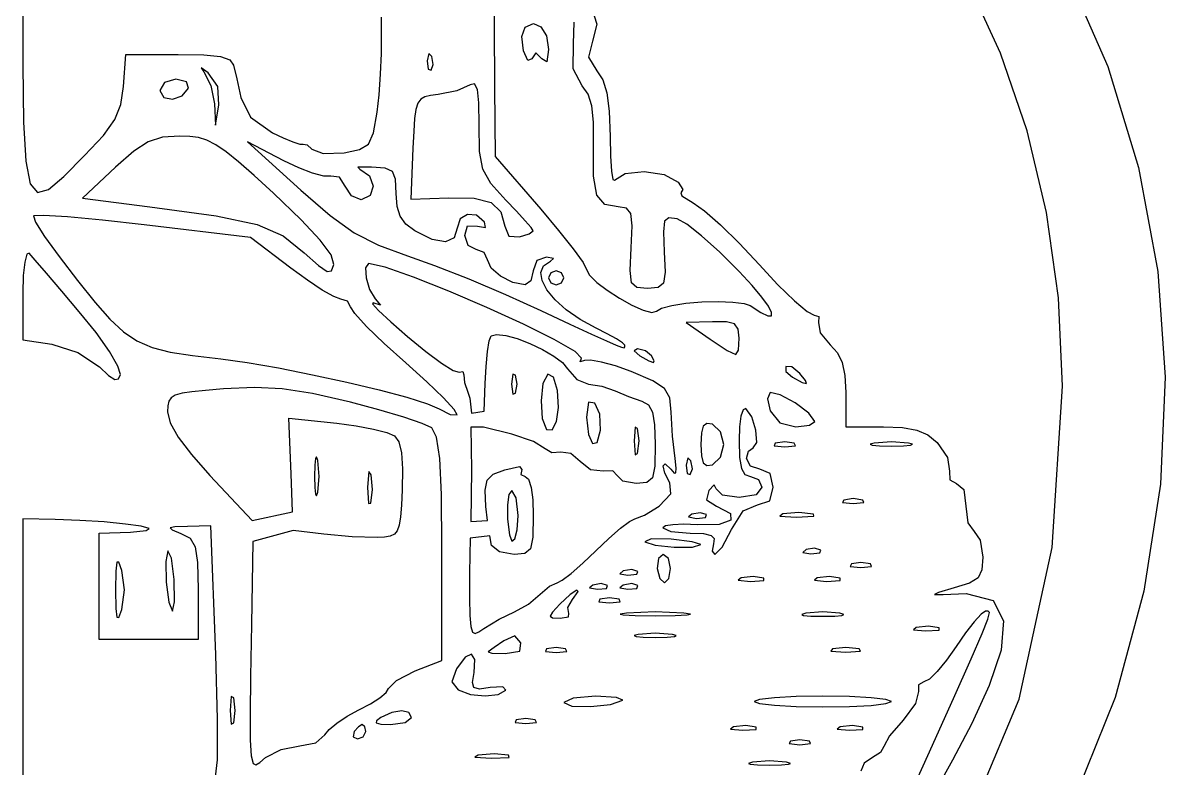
# Model space of a CAD drawing. Extents: x 23 to 528, y 384 to 592.
# Drawn here: x 169 to 231.4, y 501.2 to 542 of the extents above; entities that cross this region are included whole.
import ezdxf

# ---------------------------------------------------------------- set-up
doc = ezdxf.new("R2010")
doc.units = 0
doc.layers.get('0').update_dxf_attribs({"linetype": 'CONTINUOUS'})

msp = doc.modelspace()

# ---------------------------------------------------------------- linework, layer by layer
at = {"color": 0}
for p, q in [((194.764, 544.788), (194.718, 541.835)), ((225.925, 544.904), (228.247, 539.574)), ((168.959, 543.87), (168.961, 539.644)), ((222.379, 540.293), (220.543, 544.311)), ((200.029, 542.798), (200.321, 541.881)), ((188.554, 541.295), (188.558, 542.265)), ((196.416, 541.722), (196.865, 541.923)), ((196.865, 541.923), (197.273, 541.74)), ((199.049, 540.805), (199.085, 541.987)), ((200.321, 541.881), (200.087, 540.96)), ((188.553, 540.276), (188.554, 541.295)), ((194.718, 541.835), (194.726, 538.413)), ((196.235, 541.2), (196.416, 541.722)), ((197.273, 541.74), (197.569, 541.242)), ((197.569, 541.242), (197.681, 540.498)), ((196.317, 540.427), (196.235, 541.2)), ((199.033, 539.432), (199.049, 540.805)), ((200.087, 540.96), (199.868, 540.082)), ((174.456, 538.473), (174.579, 540.23)), ((174.579, 540.23), (177.454, 540.23)), ((177.454, 540.23), (178.845, 540.205)), ((178.845, 540.205), (179.753, 540.11)), ((179.753, 540.11), (180.267, 539.93)), ((188.508, 539.14), (188.553, 540.276)), ((191.141, 540.279), (191.058, 539.873)), ((191.31, 540.11), (191.141, 540.279)), ((191.39, 539.679), (191.31, 540.11)), ((196.561, 539.891), (196.317, 540.427)), ((196.77, 539.993), (196.561, 539.891)), ((196.988, 540.314), (196.77, 539.993)), ((197.314, 539.983), (196.988, 540.314)), ((197.592, 539.824), (197.314, 539.983)), ((197.681, 540.498), (197.592, 539.824)), ((199.868, 540.082), (200.328, 539.327)), ((223.838, 536.046), (222.379, 540.293)), ((168.961, 539.644), (169.001, 536.526)), ((179.091, 539.217), (178.705, 539.496)), ((178.705, 539.496), (178.85, 539.281)), ((180.267, 539.93), (180.476, 539.648)), ((180.476, 539.648), (180.648, 538.889)), ((191.058, 539.873), (191.108, 539.422)), ((191.108, 539.422), (191.277, 539.365)), ((191.277, 539.365), (191.39, 539.679)), ((199.529, 538.519), (199.033, 539.432)), ((228.247, 539.574), (229.935, 534.042)), ((177.321, 538.872), (176.693, 538.702)), ((177.895, 538.738), (177.321, 538.872)), ((178.015, 538.388), (177.895, 538.738)), ((178.85, 539.281), (179.233, 538.536)), ((179.618, 538.469), (179.091, 539.217)), ((180.648, 538.889), (180.864, 537.877)), ((188.425, 538.025), (188.508, 539.14)), ((200.328, 539.327), (200.649, 538.847)), ((200.649, 538.847), (200.87, 538.131)), ((174.316, 537.499), (174.456, 538.473)), ((176.693, 538.702), (176.452, 538.265)), ((176.452, 538.265), (176.659, 537.88)), ((177.66, 537.961), (178.015, 538.388)), ((179.233, 538.536), (179.43, 537.535)), ((179.671, 537.471), (179.618, 538.469)), ((192.68, 538.244), (191.651, 538.036)), ((193.405, 538.558), (192.68, 538.244)), ((193.646, 538.621), (193.405, 538.558)), ((193.798, 538.318), (193.646, 538.621)), ((193.874, 537.591), (193.798, 538.318)), ((194.726, 538.413), (194.773, 534.652)), ((199.858, 538.05), (199.529, 538.519)), ((200.87, 538.131), (200.998, 537.118)), ((173.988, 536.67), (174.316, 537.499)), ((176.659, 537.88), (177.134, 537.785)), ((177.134, 537.785), (177.66, 537.961)), ((179.43, 537.535), (179.492, 536.356)), ((180.864, 537.877), (181.394, 536.79)), ((188.315, 537.076), (188.425, 538.025)), ((190.543, 537.57), (190.437, 537.224)), ((190.7, 537.789), (190.543, 537.57)), ((190.927, 537.916), (190.7, 537.789)), ((191.239, 537.986), (190.927, 537.916)), ((191.651, 538.036), (191.239, 537.986)), ((193.888, 536.374), (193.874, 537.591)), ((200.06, 537.411), (199.858, 538.05)), ((179.492, 536.356), (179.671, 537.471)), ((188.113, 535.951), (188.315, 537.076)), ((190.437, 537.224), (190.369, 536.723)), ((200.15, 536.519), (200.06, 537.411)), ((200.998, 537.118), (201.052, 535.739)), ((169.001, 536.526), (169.118, 534.402)), ((173.361, 535.795), (173.988, 536.67)), ((181.394, 536.79), (182.598, 535.94)), ((190.369, 536.723), (190.321, 536.028)), ((193.912, 534.92), (193.888, 536.374)), ((200.145, 535.291), (200.15, 536.519)), ((172.335, 534.695), (173.361, 535.795)), ((176.589, 535.7), (175.81, 535.453)), ((177.535, 535.764), (176.589, 535.7)), ((178.078, 535.75), (177.535, 535.764)), ((178.557, 535.686), (178.078, 535.75)), ((179.015, 535.541), (178.557, 535.686)), ((182.598, 535.94), (183.192, 535.661)), ((183.192, 535.661), (183.708, 535.45)), ((187.847, 535.33), (188.113, 535.951)), ((190.321, 536.028), (190.28, 535.107)), ((201.052, 535.739), (201.079, 534.663)), ((224.903, 531.583), (223.838, 536.046)), ((175.81, 535.453), (175.016, 534.938)), ((179.503, 535.291), (179.015, 535.541)), ((180.064, 534.903), (179.503, 535.291)), ((183.224, 534.409), (181.241, 535.45)), ((181.241, 535.45), (184.156, 532.8)), ((183.708, 535.45), (184.091, 535.33)), ((184.091, 535.33), (184.285, 535.323)), ((184.285, 535.323), (184.501, 535.294)), ((184.501, 535.294), (184.751, 535.04)), ((184.751, 535.04), (185.368, 534.811)), ((186.519, 534.857), (187.365, 535.026)), ((187.365, 535.026), (187.847, 535.33)), ((190.28, 535.107), (190.157, 532.31)), ((200.144, 533.573), (200.145, 535.291)), ((169.118, 534.402), (169.354, 533.157)), ((171.201, 533.559), (172.335, 534.695)), ((175.016, 534.938), (174.024, 534.063)), ((180.746, 534.352), (180.064, 534.903)), ((184.039, 534.021), (183.224, 534.409)), ((185.368, 534.811), (186.519, 534.857)), ((194.09, 533.961), (193.912, 534.92)), ((194.773, 534.652), (197.272, 531.763)), ((201.079, 534.663), (201.136, 533.852)), ((174.024, 534.063), (172.22, 532.373)), ((181.595, 533.605), (180.746, 534.352)), ((184.793, 533.735), (184.039, 534.021)), ((185.404, 533.576), (184.793, 533.735)), ((188.006, 534.074), (187.264, 534.06)), ((187.264, 534.06), (187.383, 533.947)), ((187.383, 533.947), (187.906, 533.598)), ((188.751, 534.017), (188.006, 534.074)), ((189.158, 533.827), (188.751, 534.017)), ((189.325, 533.4), (189.158, 533.827)), ((194.535, 533.181), (194.09, 533.961)), ((201.136, 533.852), (201.209, 533.386)), ((201.871, 533.718), (202.904, 533.82)), ((202.904, 533.82), (203.999, 533.661)), ((229.935, 534.042), (230.983, 528.362)), ((169.354, 533.157), (169.752, 532.677)), ((170.353, 532.85), (171.201, 533.559)), ((182.659, 532.638), (181.595, 533.605)), ((185.786, 533.573), (185.404, 533.576)), ((186.26, 533.513), (185.786, 533.573)), ((186.574, 533.033), (186.26, 533.513)), ((187.906, 533.598), (188.098, 533.033)), ((189.359, 532.62), (189.325, 533.4)), ((195.36, 532.268), (194.535, 533.181)), ((200.327, 532.539), (200.144, 533.573)), ((201.209, 533.386), (201.294, 533.347)), ((201.294, 533.347), (201.871, 533.718)), ((203.999, 533.661), (204.766, 533.252)), ((204.766, 533.252), (205.025, 532.839)), ((169.752, 532.677), (170.353, 532.85)), ((184.172, 531.195), (182.659, 532.638)), ((184.156, 532.8), (185.748, 531.417)), ((186.917, 532.504), (186.574, 533.033)), ((187.448, 532.282), (186.917, 532.504)), ((187.948, 532.511), (187.448, 532.282)), ((188.098, 533.033), (187.948, 532.511)), ((189.41, 531.918), (189.359, 532.62)), ((200.757, 532.031), (200.327, 532.539)), ((205.025, 532.839), (204.92, 532.656)), ((204.92, 532.656), (204.97, 532.493)), ((204.97, 532.493), (205.598, 532.116)), ((172.22, 532.373), (175.897, 531.901)), ((175.897, 531.901), (179.52, 531.4)), ((189.581, 531.379), (189.41, 531.918)), ((190.157, 532.31), (192.235, 532.395)), ((192.235, 532.395), (193.629, 532.366)), ((193.629, 532.366), (194.554, 532.126)), ((194.554, 532.126), (195.083, 531.629)), ((195.941, 531.661), (195.36, 532.268)), ((201.495, 531.894), (200.757, 532.031)), ((201.946, 531.83), (201.495, 531.894)), ((205.598, 532.116), (206.204, 531.686)), ((170.082, 531.424), (169.534, 531.396)), ((169.534, 531.396), (169.653, 531.054)), ((171.404, 531.343), (170.082, 531.424)), ((173.305, 531.17), (171.404, 531.343)), ((179.52, 531.4), (181.761, 530.923)), ((185.748, 531.417), (187.07, 530.472)), ((189.896, 530.952), (189.581, 531.379)), ((192.857, 531.241), (192.691, 530.729)), ((193.257, 531.484), (192.857, 531.241)), ((193.751, 531.432), (193.257, 531.484)), ((194.192, 531.05), (193.751, 531.432)), ((195.083, 531.629), (195.294, 530.846)), ((196.415, 531.139), (195.941, 531.661)), ((197.272, 531.763), (198.24, 530.61)), ((202.182, 531.541), (201.946, 531.83)), ((202.251, 530.867), (202.182, 531.541)), ((204.264, 531.301), (204.03, 531.107)), ((204.716, 531.245), (204.264, 531.301)), ((205.241, 530.955), (204.716, 531.245)), ((206.204, 531.686), (207.085, 530.906)), ((225.553, 526.927), (224.903, 531.583)), ((169.653, 531.054), (170.148, 530.274)), ((175.584, 530.916), (173.305, 531.17)), ((181.405, 530.225), (175.584, 530.916)), ((181.761, 530.923), (183.177, 530.31)), ((185.214, 530.08), (184.172, 531.195)), ((190.387, 530.581), (189.896, 530.952)), ((192.691, 530.729), (192.526, 530.193)), ((193.107, 530.331), (193.266, 530.864)), ((193.266, 530.864), (193.8, 530.846)), ((193.8, 530.846), (194.245, 530.772)), ((194.245, 530.772), (194.192, 531.05)), ((195.294, 530.846), (195.519, 530.299)), ((196.736, 530.761), (196.415, 531.139)), ((196.854, 530.581), (196.736, 530.761)), ((202.2, 529.664), (202.251, 530.867)), ((204.03, 531.107), (203.961, 530.528)), ((206.055, 530.317), (205.241, 530.955)), ((207.085, 530.906), (208.121, 529.886)), ((170.148, 530.274), (170.936, 529.174)), ((183.61, 528.539), (181.405, 530.225)), ((183.177, 530.31), (184.328, 529.389)), ((185.801, 529.273), (185.214, 530.08)), ((187.07, 530.472), (188.39, 529.795)), ((191.334, 530.116), (190.387, 530.581)), ((192.061, 529.985), (191.334, 530.116)), ((192.526, 530.193), (192.061, 529.985)), ((193.29, 529.791), (193.107, 530.331)), ((195.519, 530.299), (196.106, 530.253)), ((196.106, 530.253), (196.634, 530.426)), ((196.634, 530.426), (196.854, 530.581)), ((198.24, 530.61), (199.034, 529.601)), ((203.961, 530.528), (204.01, 529.442)), ((207.046, 529.421), (206.055, 530.317)), ((184.328, 529.389), (185.116, 528.683)), ((188.39, 529.795), (189.985, 529.216)), ((193.731, 529.569), (193.29, 529.791)), ((194.172, 529.403), (193.731, 529.569)), ((194.356, 529.001), (194.172, 529.403)), ((199.034, 529.601), (199.572, 528.853)), ((202.14, 528.408), (202.2, 529.664)), ((204.01, 529.442), (204.06, 528.32)), ((208.103, 528.366), (207.046, 529.421)), ((208.121, 529.886), (209.197, 528.736)), ((169.061, 528.874), (168.985, 528.144)), ((169.172, 529.301), (169.061, 528.874)), ((169.31, 529.357), (169.172, 529.301)), ((169.634, 528.99), (169.31, 529.357)), ((170.257, 528.267), (169.634, 528.99)), ((170.936, 529.174), (171.943, 527.865)), ((185.95, 528.747), (185.801, 529.273)), ((185.831, 528.398), (185.95, 528.747)), ((187.84, 528.793), (187.676, 528.56)), ((188.768, 528.592), (187.84, 528.793)), ((189.985, 529.216), (191.461, 528.69)), ((194.557, 528.549), (194.356, 529.001)), ((197.044, 528.969), (196.854, 528.405)), ((197.583, 529.149), (197.044, 528.969)), ((197.411, 528.673), (197.791, 528.923)), ((197.966, 529.075), (197.583, 529.149)), ((197.791, 528.923), (197.966, 529.075)), ((199.572, 528.853), (199.769, 528.465)), ((168.985, 528.144), (168.959, 527.173)), ((171.09, 527.29), (170.257, 528.267)), ((184.507, 527.886), (183.61, 528.539)), ((185.116, 528.683), (185.586, 528.366)), ((185.586, 528.366), (185.831, 528.398)), ((187.676, 528.56), (187.714, 528.01)), ((190.314, 528.059), (188.768, 528.592)), ((191.461, 528.69), (193.326, 527.953)), ((195.065, 528.101), (194.557, 528.549)), ((196.854, 528.405), (196.723, 527.858)), ((197.265, 528.309), (197.411, 528.673)), ((197.334, 527.861), (197.265, 528.309)), ((197.809, 528.292), (197.688, 528.017)), ((198.104, 528.405), (197.809, 528.292)), ((198.398, 528.292), (198.104, 528.405)), ((198.52, 528.017), (198.398, 528.292)), ((199.769, 528.465), (199.919, 528.158)), ((199.919, 528.158), (200.32, 527.766)), ((202.22, 527.741), (202.14, 528.408)), ((204.06, 528.32), (203.973, 527.72)), ((208.81, 527.597), (208.103, 528.366)), ((209.197, 528.736), (210.225, 527.636)), ((230.983, 528.362), (231.384, 522.577)), ((171.943, 527.865), (172.908, 526.673)), ((185.32, 527.35), (184.507, 527.886)), ((187.714, 528.01), (187.908, 527.371)), ((192.243, 527.29), (190.314, 528.059)), ((193.326, 527.953), (195.343, 527.099)), ((195.732, 527.763), (195.065, 528.101)), ((196.41, 527.629), (195.732, 527.763)), ((196.723, 527.858), (196.41, 527.629)), ((197.6, 527.357), (197.334, 527.861)), ((197.688, 528.017), (197.809, 527.741)), ((197.809, 527.741), (198.104, 527.629)), ((198.104, 527.629), (198.398, 527.741)), ((198.398, 527.741), (198.52, 528.017)), ((200.32, 527.766), (200.892, 527.332)), ((202.515, 527.48), (202.22, 527.741)), ((203.973, 527.72), (203.678, 527.48)), ((209.345, 526.962), (208.81, 527.597)), ((210.225, 527.636), (211.135, 526.75)), ((168.959, 527.173), (168.959, 524.626)), ((172.044, 526.165), (171.09, 527.29)), ((185.961, 526.986), (185.32, 527.35)), ((186.338, 526.856), (185.961, 526.986)), ((187.908, 527.371), (188.215, 526.874)), ((188.215, 526.874), (188.511, 526.514)), ((194.324, 526.397), (192.243, 527.29)), ((195.343, 527.099), (197.27, 526.232)), ((198.046, 526.817), (197.6, 527.357)), ((200.892, 527.332), (201.557, 526.905)), ((201.557, 526.905), (202.238, 526.528)), ((203.099, 527.435), (202.515, 527.48)), ((203.678, 527.48), (203.099, 527.435)), ((209.703, 526.464), (209.345, 526.962)), ((225.775, 522.093), (225.553, 526.927)), ((172.908, 526.673), (173.718, 525.752)), ((186.708, 526.732), (186.338, 526.856)), ((186.862, 526.433), (186.708, 526.732)), ((187.099, 526.062), (186.862, 526.433)), ((188.111, 526.651), (188.065, 526.598)), ((188.065, 526.598), (188.403, 526.232)), ((188.511, 526.514), (188.111, 526.651)), ((196.321, 525.48), (194.324, 526.397)), ((198.655, 526.274), (198.046, 526.817)), ((199.408, 525.745), (198.655, 526.274)), ((202.238, 526.528), (202.854, 526.253)), ((202.854, 526.253), (203.329, 526.122)), ((203.585, 526.186), (203.866, 526.355)), ((203.866, 526.355), (204.428, 526.507)), ((204.428, 526.507), (205.19, 526.627)), ((205.19, 526.627), (206.072, 526.701)), ((206.072, 526.701), (206.963, 526.718)), ((206.963, 526.718), (207.759, 526.687)), ((207.759, 526.687), (208.369, 526.613)), ((208.369, 526.613), (208.711, 526.503)), ((208.711, 526.503), (209.291, 526.122)), ((209.88, 526.122), (209.703, 526.464)), ((211.135, 526.75), (211.825, 526.168)), ((172.957, 525.022), (172.044, 526.165)), ((173.718, 525.752), (174.454, 525.067)), ((187.748, 525.36), (187.099, 526.062)), ((188.403, 526.232), (189.063, 525.618)), ((197.27, 526.232), (198.857, 525.487)), ((200.29, 525.261), (199.408, 525.745)), ((203.329, 526.122), (203.585, 526.186)), ((209.291, 526.122), (209.677, 525.942)), ((209.677, 525.942), (209.872, 525.942)), ((209.872, 525.942), (209.88, 526.122)), ((211.825, 526.168), (212.201, 525.978)), ((212.201, 525.978), (212.453, 525.896)), ((212.453, 525.896), (212.439, 525.565)), ((173.688, 523.995), (172.957, 525.022)), ((174.454, 525.067), (175.194, 524.566)), ((188.707, 524.429), (187.748, 525.36)), ((189.063, 525.618), (189.985, 524.81)), ((198.002, 524.648), (196.321, 525.48)), ((198.857, 525.487), (200.028, 524.94)), ((200.895, 524.958), (200.29, 525.261)), ((206.649, 525.614), (205.202, 525.568)), ((205.202, 525.568), (206.521, 524.658)), ((207.413, 525.614), (206.649, 525.614)), ((207.851, 525.498), (207.413, 525.614)), ((208.049, 525.216), (207.851, 525.498)), ((208.096, 524.711), (208.049, 525.216)), ((212.439, 525.565), (212.54, 525)), ((212.54, 525), (213.078, 524.348)), ((168.959, 524.626), (170.543, 524.39)), ((170.543, 524.39), (171.97, 523.939)), ((175.194, 524.566), (176.018, 524.21)), ((189.88, 523.371), (188.707, 524.429)), ((189.985, 524.81), (190.979, 523.995)), ((194.353, 523.981), (194.448, 524.563)), ((194.448, 524.563), (194.551, 524.838)), ((194.551, 524.838), (194.852, 524.926)), ((194.852, 524.926), (195.349, 524.866)), ((195.349, 524.866), (195.976, 524.69)), ((195.976, 524.69), (196.665, 524.422)), ((196.665, 524.422), (197.352, 524.097)), ((199.134, 523.995), (198.002, 524.648)), ((200.028, 524.94), (200.846, 524.563)), ((200.846, 524.563), (201.375, 524.334)), ((201.392, 524.679), (200.895, 524.958)), ((201.727, 524.461), (201.392, 524.679)), ((201.851, 524.327), (201.727, 524.461)), ((206.521, 524.658), (207.451, 524.034)), ((208.077, 524.055), (208.096, 524.711)), ((171.97, 523.939), (173.147, 523.145)), ((174.158, 523.194), (173.688, 523.995)), ((176.018, 524.21), (177.005, 523.956)), ((177.005, 523.956), (178.234, 523.762)), ((178.234, 523.762), (179.784, 523.579)), ((190.979, 523.995), (191.844, 523.356)), ((194.273, 523.177), (194.353, 523.981)), ((197.352, 524.097), (197.968, 523.741)), ((199.481, 523.628), (199.134, 523.995)), ((201.375, 524.334), (201.677, 524.217)), ((201.677, 524.217), (201.815, 524.196)), ((201.815, 524.196), (201.852, 524.242)), ((201.852, 524.242), (201.851, 524.327)), ((202.555, 524.136), (202.366, 524.027)), ((202.366, 524.027), (202.683, 523.755)), ((202.981, 524.027), (202.555, 524.136)), ((202.683, 523.755), (203.163, 523.483)), ((203.308, 523.755), (202.981, 524.027)), ((203.456, 523.483), (203.308, 523.755)), ((207.451, 524.034), (207.916, 523.829)), ((207.916, 523.829), (208.077, 524.055)), ((213.078, 524.348), (213.475, 523.914)), ((213.475, 523.914), (213.736, 523.378)), ((173.147, 523.145), (173.647, 522.679)), ((174.296, 522.739), (174.158, 523.194)), ((179.784, 523.579), (181.223, 523.385)), ((181.223, 523.385), (182.937, 523.088)), ((191.035, 522.33), (189.88, 523.371)), ((191.844, 523.356), (192.482, 522.954)), ((194.221, 522.231), (194.273, 523.177)), ((197.968, 523.741), (198.446, 523.381)), ((198.446, 523.381), (198.723, 523.046)), ((199.423, 523.43), (199.481, 523.628)), ((199.646, 523.49), (199.423, 523.43)), ((199.978, 523.519), (199.646, 523.49)), ((200.574, 523.413), (199.978, 523.519)), ((201.344, 523.198), (200.574, 523.413)), ((202.209, 522.891), (201.344, 523.198)), ((203.163, 523.483), (203.415, 523.392)), ((203.415, 523.392), (203.456, 523.483)), ((210.975, 523.145), (210.651, 523.159)), ((210.651, 523.159), (210.661, 522.898)), ((211.419, 522.792), (210.975, 523.145)), ((213.736, 523.378), (213.881, 522.676)), ((173.647, 522.679), (173.98, 522.464)), ((174.184, 522.489), (174.296, 522.739)), ((182.937, 523.088), (184.796, 522.718)), ((184.796, 522.718), (186.671, 522.309)), ((192.482, 522.954), (192.805, 522.855)), ((192.805, 522.855), (193.011, 522.887)), ((193.011, 522.887), (193.052, 522.714)), ((193.052, 522.714), (193.087, 522.302)), ((195.732, 522.743), (195.672, 522.203)), ((195.881, 522.686), (195.732, 522.743)), ((195.968, 522.203), (195.881, 522.686)), ((197.641, 522.757), (197.383, 522.231)), ((197.952, 522.584), (197.641, 522.757)), ((198.185, 521.861), (197.952, 522.584)), ((198.723, 523.046), (199.23, 522.45)), ((203.383, 522.393), (202.209, 522.891)), ((210.661, 522.898), (211.023, 522.577)), ((211.023, 522.577), (211.54, 522.295)), ((211.733, 522.4), (211.419, 522.792)), ((213.881, 522.676), (213.925, 521.755)), ((231.384, 522.577), (231.133, 516.738)), ((173.98, 522.464), (174.184, 522.489)), ((179.922, 521.942), (178.944, 521.861)), ((181.615, 522.023), (179.922, 521.942)), ((183.136, 521.949), (181.615, 522.023)), ((184.785, 521.688), (183.136, 521.949)), ((186.671, 522.309), (188.427, 521.889)), ((188.427, 521.889), (189.939, 521.487)), ((191.95, 521.448), (191.035, 522.33)), ((193.087, 522.302), (193.278, 521.758)), ((194.167, 520.728), (194.221, 522.231)), ((195.672, 522.203), (195.732, 521.66)), ((195.881, 521.716), (195.968, 522.203)), ((197.383, 522.231), (197.279, 521.296)), ((199.23, 522.45), (199.873, 522.203)), ((199.873, 522.203), (200.608, 522.097)), ((200.608, 522.097), (201.336, 521.843)), ((204.03, 521.966), (203.383, 522.393)), ((204.309, 521.448), (204.03, 521.966)), ((211.54, 522.295), (211.776, 522.238)), ((211.776, 522.238), (211.733, 522.4)), ((225.206, 513.278), (225.775, 522.093)), ((176.932, 521.264), (176.88, 521.014)), ((177.057, 521.455), (176.932, 521.264)), ((177.29, 521.596), (177.057, 521.455)), ((177.661, 521.702), (177.29, 521.596)), ((178.201, 521.783), (177.661, 521.702)), ((178.944, 521.861), (178.201, 521.783)), ((186.867, 521.212), (184.785, 521.688)), ((189.939, 521.487), (191.076, 521.13)), ((192.533, 520.816), (191.95, 521.448)), ((193.278, 521.758), (193.384, 521.43)), ((193.384, 521.43), (193.473, 520.626)), ((195.732, 521.66), (195.881, 521.716)), ((197.279, 521.296), (197.339, 520.333)), ((198.235, 520.933), (198.185, 521.861)), ((201.336, 521.843), (202.061, 521.525)), ((202.061, 521.525), (202.788, 521.275)), ((202.788, 521.275), (203.145, 521.074)), ((204.384, 520.672), (204.309, 521.448)), ((209.798, 521.744), (209.653, 521.402)), ((209.653, 521.402), (209.798, 520.746)), ((210.352, 521.621), (209.798, 521.744)), ((211.169, 521.173), (210.352, 521.621)), ((213.925, 521.755), (213.925, 519.875)), ((176.88, 521.014), (176.87, 520.689)), ((176.87, 520.689), (177.014, 520.093)), ((188.422, 520.802), (186.867, 521.212)), ((189.778, 520.4), (188.422, 520.802)), ((191.076, 521.13), (191.709, 520.852)), ((191.709, 520.852), (192.315, 520.541)), ((192.69, 520.527), (192.533, 520.816)), ((193.473, 520.626), (194.167, 520.728)), ((198.119, 520.164), (198.235, 520.933)), ((199.872, 521.215), (199.769, 520.407)), ((200.218, 521.166), (199.872, 521.215)), ((200.493, 520.559), (200.218, 521.166)), ((203.145, 521.074), (203.368, 520.672)), ((203.368, 520.672), (203.483, 519.98)), ((204.461, 519.359), (204.384, 520.672)), ((208.32, 520.802), (208.204, 520.45)), ((208.463, 520.873), (208.32, 520.802)), ((208.8, 520.414), (208.463, 520.873)), ((209.798, 520.746), (210.323, 520.093)), ((211.913, 520.612), (211.169, 521.173)), ((177.014, 520.093), (177.447, 519.314)), ((183.617, 517.299), (183.494, 520.344)), ((183.494, 520.344), (186.115, 520.065)), ((186.115, 520.065), (187.175, 519.927)), ((190.789, 520.058), (189.778, 520.4)), ((191.31, 519.818), (190.789, 520.058)), ((192.315, 520.541), (192.69, 520.527)), ((197.339, 520.333), (197.571, 519.726)), ((197.882, 519.709), (198.119, 520.164)), ((199.769, 520.407), (199.862, 519.458)), ((200.531, 519.691), (200.493, 520.559)), ((206.338, 520.058), (206.146, 519.91)), ((206.64, 520.016), (206.338, 520.058)), ((207.079, 519.599), (206.64, 520.016)), ((208.204, 520.45), (208.125, 519.867)), ((209.022, 519.688), (208.8, 520.414)), ((210.323, 520.093), (211.205, 519.875)), ((212.247, 520.167), (211.913, 520.612)), ((211.945, 519.963), (212.247, 520.167)), ((187.175, 519.927), (188.123, 519.751)), ((188.123, 519.751), (188.857, 519.564)), ((188.857, 519.564), (189.273, 519.384)), ((189.273, 519.384), (189.504, 519.049)), ((191.568, 519.303), (191.31, 519.818)), ((194.137, 519.857), (193.441, 519.85)), ((193.441, 519.85), (193.475, 517.518)), ((195.685, 519.469), (194.137, 519.857)), ((196.858, 519.074), (195.685, 519.469)), ((197.571, 519.726), (197.882, 519.709)), ((199.862, 519.458), (200.083, 518.964)), ((200.337, 519.014), (200.531, 519.691)), ((202.419, 519.86), (202.364, 519.098)), ((202.554, 519.779), (202.419, 519.86)), ((202.632, 519.098), (202.554, 519.779)), ((203.483, 519.98), (203.516, 518.918)), ((206.043, 519.539), (206.014, 518.908)), ((206.146, 519.91), (206.043, 519.539)), ((207.264, 518.908), (207.079, 519.599)), ((208.125, 519.867), (208.096, 519.123)), ((209.065, 519.01), (209.022, 519.688)), ((211.205, 519.875), (211.945, 519.963)), ((213.925, 519.875), (215.991, 519.875)), ((215.991, 519.875), (217.03, 519.836)), ((217.03, 519.836), (217.806, 519.695)), ((217.806, 519.695), (218.408, 519.426)), ((218.408, 519.426), (218.928, 519.007)), ((177.447, 519.314), (178.169, 518.35)), ((189.504, 519.049), (189.65, 518.453)), ((191.738, 518.139), (191.568, 519.303)), ((197.503, 518.675), (196.858, 519.074)), ((200.083, 518.964), (200.337, 519.014)), ((202.364, 519.098), (202.419, 518.343)), ((202.554, 518.421), (202.632, 519.098)), ((203.516, 518.918), (203.491, 517.726)), ((204.602, 518.132), (204.461, 519.359)), ((206.014, 518.908), (206.043, 518.276)), ((207.079, 518.216), (207.264, 518.908)), ((208.096, 519.123), (208.127, 518.192)), ((208.871, 518.714), (209.065, 519.01)), ((210.074, 518.968), (210.012, 518.83)), ((210.012, 518.83), (210.595, 518.774)), ((210.595, 519.049), (210.074, 518.968)), ((211.116, 518.968), (210.595, 519.049)), ((210.595, 518.774), (211.176, 518.83)), ((211.176, 518.83), (211.116, 518.968)), ((215.487, 518.986), (215.27, 518.922)), ((215.27, 518.922), (215.375, 518.869)), ((215.375, 518.869), (215.769, 518.834)), ((216.424, 519.056), (215.487, 518.986)), ((215.769, 518.834), (216.424, 518.82)), ((217.361, 518.986), (216.424, 519.056)), ((216.424, 518.82), (217.077, 518.834)), ((217.077, 518.834), (217.471, 518.869)), ((217.576, 518.922), (217.361, 518.986)), ((217.471, 518.869), (217.576, 518.922)), ((218.928, 519.007), (219.486, 518.192)), ((178.169, 518.35), (179.178, 517.211)), ((184.945, 518.139), (184.907, 517.772)), ((185.003, 518.238), (184.945, 518.139)), ((185.073, 518.037), (185.003, 518.238)), ((189.65, 518.453), (189.71, 517.581)), ((191.83, 516.17), (191.738, 518.139)), ((197.864, 518.453), (197.503, 518.675)), ((198.357, 518.481), (197.864, 518.453)), ((198.912, 518.421), (198.357, 518.481)), ((199.421, 517.98), (198.912, 518.421)), ((202.419, 518.343), (202.554, 518.421)), ((204.666, 517.613), (204.602, 518.132)), ((205.297, 518.178), (205.215, 517.775)), ((205.466, 518.012), (205.297, 518.178)), ((206.043, 518.276), (206.146, 517.902)), ((206.64, 517.797), (207.079, 518.216)), ((208.127, 518.192), (208.23, 517.585)), ((208.512, 518.132), (208.617, 518.541)), ((208.726, 517.719), (208.512, 518.132)), ((208.617, 518.541), (208.871, 518.714)), ((219.486, 518.192), (219.607, 517.454)), ((184.907, 517.772), (184.893, 517.162)), ((185.148, 517.162), (185.073, 518.037)), ((189.71, 517.581), (189.69, 516.424)), ((193.475, 517.518), (193.447, 514.696)), ((194.666, 517.275), (195.297, 517.525)), ((195.297, 517.525), (196.092, 517.708)), ((196.092, 517.708), (196.22, 517.536)), ((196.22, 517.536), (196.173, 517.271)), ((199.978, 517.514), (199.421, 517.98)), ((200.667, 517.454), (199.978, 517.514)), ((203.491, 517.726), (203.364, 517.084)), ((203.952, 517.733), (204.065, 517.846)), ((204.035, 517.345), (203.952, 517.733)), ((204.065, 517.846), (204.366, 517.55)), ((204.366, 517.55), (204.553, 517.334)), ((204.652, 517.349), (204.666, 517.613)), ((205.215, 517.775), (205.264, 517.32)), ((205.434, 517.267), (205.547, 517.581)), ((205.467, 518.012), (205.466, 518.012)), ((205.547, 517.581), (205.467, 518.012)), ((206.146, 517.902), (206.338, 517.754)), ((206.338, 517.754), (206.64, 517.797)), ((208.23, 517.585), (208.423, 517.26)), ((209.241, 517.55), (208.726, 517.719)), ((209.793, 517.317), (209.241, 517.55)), ((179.178, 517.211), (181.486, 514.749)), ((183.701, 515.221), (183.617, 517.299)), ((184.893, 517.162), (184.907, 516.555)), ((185.073, 516.29), (185.148, 517.162)), ((187.858, 517.419), (187.799, 516.58)), ((187.989, 517.253), (187.858, 517.419)), ((188.061, 516.438), (187.989, 517.253)), ((194.224, 516.407), (194.332, 516.95)), ((194.332, 516.95), (194.666, 517.275)), ((196.173, 517.271), (196.413, 517.162)), ((196.413, 517.162), (196.59, 517.003)), ((196.59, 517.003), (196.73, 516.562)), ((201.209, 517.458), (200.667, 517.454)), ((201.435, 517.204), (201.209, 517.458)), ((201.739, 516.901), (201.435, 517.204)), ((202.475, 516.774), (201.739, 516.901)), ((203.364, 517.084), (203.053, 516.827)), ((204.32, 516.805), (204.035, 517.345)), ((204.553, 517.334), (204.652, 517.349)), ((205.264, 517.32), (205.434, 517.267)), ((208.423, 517.26), (208.72, 517.162)), ((208.72, 517.162), (209.161, 516.992)), ((209.161, 516.992), (209.345, 516.58)), ((209.97, 516.58), (209.793, 517.317)), ((219.607, 517.454), (219.625, 516.964)), ((219.625, 516.964), (219.974, 516.774)), ((184.907, 516.555), (184.945, 516.184)), ((185.003, 516.089), (185.073, 516.29)), ((187.799, 516.58), (187.849, 515.684)), ((187.981, 515.705), (188.061, 516.438)), ((189.69, 516.424), (189.646, 515.585)), ((194.269, 515.507), (194.224, 516.407)), ((195.69, 516.386), (195.521, 516.17)), ((195.924, 515.987), (195.69, 516.386)), ((196.73, 516.562), (196.821, 515.888)), ((203.053, 516.827), (202.475, 516.774)), ((204.377, 516.216), (204.32, 516.805)), ((206.441, 516.389), (206.319, 515.878)), ((206.737, 516.703), (206.441, 516.389)), ((206.841, 516.484), (206.737, 516.703)), ((207.201, 516.139), (206.841, 516.484)), ((209.345, 516.58), (209.032, 516.146)), ((209.78, 515.825), (209.97, 516.58)), ((219.974, 516.774), (220.376, 516.453)), ((220.376, 516.453), (220.493, 515.535)), ((231.133, 516.738), (230.222, 510.886)), ((184.945, 516.184), (185.003, 516.089)), ((187.849, 515.684), (187.981, 515.705)), ((191.859, 513.242), (191.83, 516.17)), ((195.521, 516.17), (195.437, 515.606)), ((196.022, 515.031), (195.924, 515.987)), ((196.821, 515.888), (196.854, 515.031)), ((203.728, 515.542), (204.377, 516.216)), ((206.319, 515.878), (206.864, 515.528)), ((208.096, 516.001), (207.201, 516.139)), ((209.032, 516.146), (208.096, 516.001)), ((209.11, 515.609), (209.78, 515.825)), ((213.82, 515.867), (213.759, 515.729)), ((213.759, 515.729), (214.341, 515.673)), ((214.341, 515.952), (213.82, 515.867)), ((214.862, 515.867), (214.341, 515.952)), ((214.341, 515.673), (214.924, 515.729)), ((214.924, 515.729), (214.862, 515.867)), ((181.486, 514.749), (183.701, 515.221)), ((189.646, 515.585), (189.599, 514.95)), ((194.346, 514.752), (194.269, 515.507)), ((195.437, 515.606), (195.445, 514.826)), ((195.969, 514.248), (196.022, 515.031)), ((196.854, 515.031), (196.829, 513.842)), ((202.399, 514.837), (202.938, 515.045)), ((202.938, 515.045), (203.728, 515.542)), ((205.521, 515.101), (205.339, 514.943)), ((205.98, 515.175), (205.521, 515.101)), ((206.319, 515.07), (205.98, 515.175)), ((206.261, 514.914), (206.319, 515.07)), ((206.864, 515.528), (207.628, 515.126)), ((207.628, 515.126), (207.65, 514.766)), ((207.68, 514.251), (208.32, 515.285)), ((208.32, 515.285), (209.11, 515.609)), ((210.495, 515.108), (210.319, 514.989)), ((211.373, 515.179), (210.495, 515.108)), ((212.16, 515.101), (211.373, 515.179)), ((212.182, 514.978), (212.16, 515.101)), ((220.493, 515.535), (220.607, 514.615)), ((170.728, 514.802), (168.959, 514.837)), ((168.959, 514.837), (168.959, 504.56)), ((172.081, 514.752), (170.728, 514.802)), ((173.408, 514.668), (172.081, 514.752)), ((174.571, 514.558), (173.408, 514.668)), ((175.434, 514.438), (174.571, 514.558)), ((175.857, 514.318), (175.434, 514.438)), ((177.271, 514.399), (177.003, 514.35)), ((177.949, 514.424), (177.271, 514.399)), ((179.236, 514.449), (177.949, 514.424)), ((179.498, 507.429), (179.236, 514.449)), ((189.53, 514.495), (189.424, 514.184)), ((189.599, 514.95), (189.53, 514.495)), ((193.447, 514.696), (194.346, 514.752)), ((195.445, 514.826), (195.552, 513.962)), ((201.626, 514.325), (202.12, 514.699)), ((202.12, 514.699), (202.399, 514.837)), ((204.081, 514.456), (203.933, 514.354)), ((204.483, 514.519), (204.081, 514.456)), ((205.078, 514.541), (204.483, 514.519)), ((205.806, 514.509), (205.078, 514.541)), ((205.339, 514.943), (205.771, 514.865)), ((205.771, 514.865), (206.261, 514.914)), ((207.013, 514.533), (205.806, 514.509)), ((207.65, 514.766), (207.013, 514.533)), ((210.319, 514.989), (211.219, 514.932)), ((211.219, 514.932), (212.182, 514.978)), ((220.607, 514.615), (220.938, 514.145)), ((173.121, 514.061), (174.838, 514.117)), ((173.121, 508.247), (173.121, 514.061)), ((174.838, 514.117), (175.704, 514.209)), ((175.704, 514.209), (175.857, 514.318)), ((177.003, 514.35), (177.121, 514.241)), ((177.121, 514.241), (177.598, 514.047)), ((177.598, 514.047), (178.101, 513.782)), ((178.101, 513.782), (178.383, 513.316)), ((183.739, 514.205), (181.525, 513.602)), ((185.404, 514.011), (183.739, 514.205)), ((186.948, 513.853), (185.404, 514.011)), ((188.318, 513.814), (186.948, 513.853)), ((188.729, 513.838), (188.318, 513.814)), ((189.039, 513.888), (188.729, 513.838)), ((189.267, 513.994), (189.039, 513.888)), ((189.424, 514.184), (189.267, 513.994)), ((193.41, 513.779), (193.374, 511.895)), ((194.488, 513.909), (193.41, 513.779)), ((194.578, 513.38), (194.488, 513.909)), ((195.552, 513.962), (195.69, 513.613)), ((195.844, 513.743), (195.969, 514.248)), ((196.829, 513.842), (196.701, 513.203)), ((200.276, 513.091), (200.988, 513.768)), ((200.988, 513.768), (201.626, 514.325)), ((203.933, 514.354), (204.373, 514.145)), ((204.373, 514.145), (205.434, 514.061)), ((205.434, 514.061), (206.147, 514.032)), ((206.147, 514.032), (206.571, 513.937)), ((206.571, 513.937), (206.74, 513.761)), ((206.74, 513.761), (206.696, 513.479)), ((207.18, 513.295), (207.68, 514.251)), ((220.938, 514.145), (221.277, 513.669)), ((178.383, 513.316), (178.507, 512.449)), ((181.525, 513.602), (181.448, 509.072)), ((191.859, 507.093), (191.859, 513.242)), ((195.006, 513.041), (194.578, 513.38)), ((195.69, 513.613), (195.844, 513.743)), ((196.701, 513.203), (196.387, 512.946)), ((203.291, 513.75), (202.952, 513.581)), ((202.952, 513.581), (203.513, 513.394)), ((204.384, 513.736), (203.291, 513.75)), ((203.513, 513.394), (204.556, 513.292)), ((205.534, 513.588), (204.384, 513.736)), ((204.556, 513.292), (205.562, 513.299)), ((206.014, 513.436), (205.534, 513.588)), ((205.562, 513.299), (206.014, 513.436)), ((206.696, 513.479), (206.623, 513.069)), ((206.783, 512.897), (207.18, 513.295)), ((211.766, 513.161), (211.584, 513.006)), ((212.225, 513.239), (211.766, 513.161)), ((212.564, 513.133), (212.225, 513.239)), ((221.277, 513.669), (221.419, 512.738)), ((223.404, 504.977), (225.206, 513.278)), ((176.882, 513.098), (176.764, 512.516)), ((176.764, 512.516), (176.798, 511.387)), ((177.086, 512.692), (176.882, 513.098)), ((177.228, 511.517), (177.086, 512.692)), ((195.801, 512.897), (195.006, 513.041)), ((196.387, 512.946), (195.801, 512.897)), ((199.562, 512.413), (200.276, 513.091)), ((203.702, 512.667), (203.631, 512.12)), ((203.958, 512.897), (203.702, 512.667)), ((204.234, 512.667), (203.958, 512.897)), ((204.349, 512.12), (204.234, 512.667)), ((206.623, 513.069), (206.783, 512.897)), ((211.584, 513.006), (212.017, 512.928)), ((212.017, 512.928), (212.506, 512.974)), ((212.506, 512.974), (212.564, 513.133)), ((221.419, 512.738), (221.369, 512.057)), ((174.041, 511.976), (174.027, 510.956)), ((174.093, 512.463), (174.041, 511.976)), ((174.199, 512.466), (174.093, 512.463)), ((174.371, 512.025), (174.199, 512.466)), ((174.512, 510.96), (174.371, 512.025)), ((178.507, 512.449), (178.534, 510.97)), ((193.374, 511.895), (193.363, 510.508)), ((198.924, 511.859), (199.562, 512.413)), ((201.772, 512), (201.592, 511.842)), ((202.231, 512.075), (201.772, 512)), ((202.57, 511.969), (202.231, 512.075)), ((202.514, 511.814), (202.57, 511.969)), ((203.631, 512.12), (203.77, 511.574)), ((204.253, 511.574), (204.349, 512.12)), ((214.238, 512.378), (214.175, 512.24)), ((214.175, 512.24), (214.758, 512.18)), ((214.758, 512.459), (214.238, 512.378)), ((215.278, 512.378), (214.758, 512.459)), ((214.758, 512.18), (215.34, 512.24)), ((215.34, 512.24), (215.278, 512.378)), ((221.369, 512.057), (221.159, 511.623)), ((176.798, 511.387), (176.937, 510.29)), ((177.242, 510.304), (177.228, 511.517)), ((197.732, 511.164), (198.151, 511.344)), ((198.151, 511.344), (198.429, 511.485)), ((198.429, 511.485), (198.924, 511.859)), ((200.567, 511.298), (200.108, 511.221)), ((200.906, 511.193), (200.567, 511.298)), ((201.592, 511.842), (202.025, 511.764)), ((202.231, 511.298), (201.772, 511.221)), ((202.025, 511.764), (202.514, 511.814)), ((202.57, 511.193), (202.231, 511.298)), ((203.77, 511.574), (204.021, 511.344)), ((204.021, 511.344), (204.253, 511.574)), ((208.208, 511.616), (208.055, 511.485)), ((208.055, 511.485), (208.72, 511.422)), ((208.878, 511.687), (208.208, 511.616)), ((208.72, 511.422), (209.452, 511.468)), ((209.458, 511.602), (208.878, 511.687)), ((209.452, 511.468), (209.458, 511.602)), ((212.372, 511.616), (212.218, 511.485)), ((212.218, 511.485), (212.885, 511.422)), ((213.042, 511.687), (212.372, 511.616)), ((212.885, 511.422), (213.615, 511.468)), ((213.621, 511.602), (213.042, 511.687)), ((213.615, 511.468), (213.621, 511.602)), ((220.687, 511.327), (219.858, 511.062)), ((221.159, 511.623), (220.687, 511.327)), ((174.027, 510.956), (174.041, 509.944)), ((174.371, 509.891), (174.512, 510.96)), ((178.534, 510.97), (178.534, 508.247)), ((196.592, 510.184), (197.235, 510.723)), ((197.235, 510.723), (197.732, 511.164)), ((198.873, 510.702), (198.312, 510.18)), ((199.239, 510.942), (198.873, 510.702)), ((198.991, 510.438), (199.311, 510.868)), ((199.311, 510.868), (199.239, 510.942)), ((200.108, 511.221), (199.926, 511.069)), ((199.926, 511.069), (200.358, 510.988)), ((200.358, 510.988), (200.848, 511.037)), ((200.848, 511.037), (200.906, 511.193)), ((201.772, 511.221), (201.592, 511.069)), ((201.592, 511.069), (202.025, 510.988)), ((202.025, 510.988), (202.514, 511.037)), ((202.514, 511.037), (202.57, 511.193)), ((218.995, 510.822), (218.776, 510.709)), ((218.776, 510.709), (219.261, 510.699)), ((219.858, 511.062), (218.995, 510.822)), ((219.261, 510.699), (220.512, 510.759)), ((220.512, 510.759), (221.988, 510.367)), ((230.222, 510.886), (228.648, 505.075)), ((176.937, 510.29), (177.14, 509.796)), ((177.14, 509.796), (177.242, 510.304)), ((193.363, 510.508), (193.382, 509.549)), ((195.83, 509.757), (196.592, 510.184)), ((198.312, 510.18), (197.903, 509.746)), ((198.743, 509.997), (198.991, 510.438)), ((200.498, 510.441), (200.436, 510.304)), ((200.436, 510.304), (201.018, 510.244)), ((201.017, 510.519), (200.498, 510.441)), ((201.538, 510.441), (201.017, 510.519)), ((201.018, 510.244), (201.6, 510.304)), ((201.6, 510.304), (201.538, 510.441)), ((221.988, 510.367), (222.559, 509.27)), ((174.041, 509.944), (174.093, 509.457)), ((174.093, 509.457), (174.199, 509.453)), ((174.199, 509.453), (174.371, 509.891)), ((193.382, 509.549), (193.435, 508.952)), ((194.986, 509.348), (195.83, 509.757)), ((197.903, 509.746), (197.767, 509.517)), ((197.767, 509.517), (197.904, 509.425)), ((197.904, 509.425), (198.316, 509.408)), ((198.316, 509.408), (198.771, 509.485)), ((198.801, 509.662), (198.743, 509.997)), ((198.771, 509.485), (198.801, 509.662)), ((201.956, 509.69), (201.595, 509.633)), ((201.595, 509.633), (201.768, 509.584)), ((201.768, 509.584), (202.427, 509.549)), ((203.516, 509.753), (201.956, 509.69)), ((202.427, 509.549), (203.517, 509.538)), ((205.078, 509.69), (203.516, 509.753)), ((203.517, 509.538), (204.605, 509.549)), ((204.605, 509.549), (205.263, 509.584)), ((205.438, 509.633), (205.078, 509.69)), ((205.263, 509.584), (205.438, 509.633)), ((211.74, 509.679), (211.523, 509.616)), ((211.523, 509.616), (211.628, 509.563)), ((211.628, 509.563), (212.022, 509.528)), ((212.675, 509.75), (211.74, 509.679)), ((212.022, 509.528), (212.677, 509.513)), ((213.613, 509.679), (212.675, 509.75)), ((212.677, 509.513), (213.329, 509.528)), ((213.329, 509.528), (213.723, 509.563)), ((213.827, 509.616), (213.613, 509.679)), ((213.723, 509.563), (213.827, 509.616)), ((221.331, 509.633), (220.949, 509.217)), ((221.568, 509.789), (221.331, 509.633)), ((221.715, 509.799), (221.568, 509.789)), ((221.696, 509.362), (221.782, 509.714)), ((221.782, 509.714), (221.715, 509.799)), ((181.448, 509.072), (181.401, 506.229)), ((193.435, 508.952), (193.533, 508.653)), ((193.882, 508.667), (194.148, 508.847)), ((194.148, 508.847), (194.986, 509.348)), ((217.785, 508.9), (217.631, 508.769)), ((217.631, 508.769), (218.296, 508.709)), ((218.455, 508.97), (217.785, 508.9)), ((219.034, 508.885), (218.455, 508.97)), ((219.028, 508.755), (219.034, 508.885)), ((220.949, 509.217), (220.475, 508.603)), ((221.387, 508.572), (221.696, 509.362)), ((222.559, 509.27), (222.421, 507.661)), ((178.534, 508.247), (173.121, 508.247)), ((193.533, 508.653), (193.679, 508.579)), ((193.679, 508.579), (193.882, 508.667)), ((195.245, 508.169), (194.713, 507.799)), ((195.839, 508.445), (195.245, 508.169)), ((196.168, 508.06), (195.839, 508.445)), ((202.58, 508.519), (202.364, 508.455)), ((202.364, 508.455), (202.468, 508.399)), ((202.468, 508.399), (202.862, 508.363)), ((203.516, 508.586), (202.58, 508.519)), ((202.862, 508.363), (203.517, 508.349)), ((204.453, 508.519), (203.516, 508.586)), ((203.517, 508.349), (204.169, 508.363)), ((204.169, 508.363), (204.563, 508.399)), ((204.668, 508.455), (204.453, 508.519)), ((204.563, 508.399), (204.668, 508.455)), ((218.296, 508.709), (219.028, 508.755)), ((220.475, 508.603), (219.963, 507.855)), ((220.784, 507.182), (221.387, 508.572)), ((194.713, 507.799), (194.391, 507.577)), ((194.391, 507.577), (194.59, 507.503)), ((195.315, 507.471), (196.113, 507.601)), ((196.113, 507.601), (196.168, 508.06)), ((197.583, 507.725), (197.521, 507.587)), ((197.521, 507.587), (198.104, 507.531)), ((198.103, 507.806), (197.583, 507.725)), ((198.623, 507.725), (198.103, 507.806)), ((198.104, 507.531), (198.686, 507.587)), ((198.686, 507.587), (198.623, 507.725)), ((213.196, 507.735), (213.11, 507.612)), ((213.11, 507.612), (213.925, 507.559)), ((213.925, 507.809), (213.196, 507.735)), ((214.654, 507.735), (213.925, 507.809)), ((213.925, 507.559), (214.74, 507.612)), ((214.74, 507.612), (214.654, 507.735)), ((219.963, 507.855), (219.436, 507.107)), ((222.421, 507.661), (221.774, 505.725)), ((179.604, 503.894), (179.498, 507.429)), ((190.401, 506.525), (191.859, 507.093)), ((193.124, 507.27), (192.662, 506.645)), ((193.479, 507.436), (193.124, 507.27)), ((193.664, 507.157), (193.479, 507.436)), ((193.614, 506.444), (193.664, 507.157)), ((194.59, 507.503), (195.315, 507.471)), ((219.436, 507.107), (218.93, 506.497)), ((219.817, 505.012), (220.784, 507.182)), ((189.371, 506.007), (190.401, 506.525)), ((192.662, 506.645), (192.403, 505.922)), ((193.532, 505.897), (193.614, 506.444)), ((218.93, 506.497), (218.5, 506.081)), ((181.401, 506.229), (181.379, 504.158)), ((188.944, 505.559), (189.371, 506.007)), ((192.403, 505.922), (192.752, 505.488)), ((193.61, 505.615), (193.532, 505.897)), ((195.195, 505.65), (194.492, 505.612)), ((195.36, 505.474), (195.195, 505.65)), ((218.205, 505.926), (217.909, 505.77)), ((217.909, 505.77), (217.909, 505.407)), ((218.5, 506.081), (218.205, 505.926)), ((221.774, 505.725), (220.819, 503.661)), ((180.352, 505.128), (180.297, 504.366)), ((180.487, 505.047), (180.352, 505.128)), ((180.566, 504.366), (180.487, 505.047)), ((187.956, 504.723), (188.469, 505.051)), ((188.469, 505.051), (188.816, 505.344)), ((188.816, 505.344), (188.944, 505.559)), ((192.752, 505.488), (193.427, 505.245)), ((193.427, 505.245), (194.224, 505.16)), ((193.911, 505.538), (193.61, 505.615)), ((194.492, 505.612), (193.911, 505.538)), ((194.224, 505.16), (194.936, 505.238)), ((194.936, 505.238), (195.36, 505.474)), ((199.029, 505.04), (198.52, 504.793)), ((200.255, 505.143), (199.029, 505.04)), ((201.41, 505.079), (200.255, 505.143)), ((201.754, 504.924), (201.41, 505.079)), ((210.029, 505.058), (209.223, 504.966)), ((211.22, 505.121), (210.029, 505.058)), ((212.677, 505.143), (211.22, 505.121)), ((214.13, 505.121), (212.677, 505.143)), ((215.322, 505.058), (214.13, 505.121)), ((216.128, 504.966), (215.322, 505.058)), ((217.909, 505.407), (217.746, 504.737)), ((228.648, 505.075), (226.541, 499.833)), ((168.959, 504.56), (168.963, 501.551)), ((187.329, 504.391), (187.956, 504.723)), ((198.52, 504.793), (198.967, 504.606)), ((198.967, 504.606), (199.982, 504.578)), ((199.982, 504.578), (201.075, 504.691)), ((201.075, 504.691), (201.754, 504.924)), ((209.223, 504.966), (208.928, 504.853)), ((208.928, 504.853), (209.223, 504.74)), ((209.223, 504.74), (210.029, 504.649)), ((210.029, 504.649), (211.22, 504.585)), ((211.22, 504.585), (212.677, 504.56)), ((212.677, 504.56), (214.13, 504.585)), ((214.13, 504.585), (215.322, 504.645)), ((215.322, 504.645), (216.128, 504.74)), ((216.424, 504.85), (216.128, 504.966)), ((216.128, 504.74), (216.424, 504.85)), ((217.746, 504.737), (217.063, 503.837)), ((218.414, 501.9), (219.817, 505.012)), ((220.219, 497.36), (223.404, 504.977)), ((179.596, 501.668), (179.604, 503.894)), ((180.297, 504.366), (180.352, 503.608)), ((180.487, 503.689), (180.566, 504.366)), ((181.379, 504.158), (181.388, 502.747)), ((186.116, 503.675), (186.683, 504.049)), ((186.683, 504.049), (187.329, 504.391)), ((188.277, 503.798), (188.27, 503.682)), ((188.527, 503.978), (188.277, 503.798)), ((189.13, 504.257), (188.527, 503.978)), ((189.665, 504.345), (189.13, 504.257)), ((190.047, 504.257), (189.665, 504.345)), ((189.855, 503.707), (190.193, 503.978)), ((190.193, 503.978), (190.047, 504.257)), ((195.917, 503.848), (195.855, 503.71)), ((196.438, 503.929), (195.917, 503.848)), ((196.959, 503.848), (196.438, 503.929)), ((197.021, 503.71), (196.959, 503.848)), ((217.063, 503.837), (216.316, 502.976)), ((180.352, 503.608), (180.487, 503.689)), ((185.469, 503.026), (185.692, 503.319)), ((185.692, 503.319), (186.116, 503.675)), ((187.07, 503.206), (187.016, 502.931)), ((187.306, 503.477), (187.07, 503.206)), ((187.511, 503.59), (187.306, 503.477)), ((187.639, 503.477), (187.511, 503.59)), ((187.565, 502.931), (187.694, 503.206)), ((187.694, 503.206), (187.639, 503.477)), ((188.27, 503.682), (188.521, 503.618)), ((188.521, 503.618), (189.048, 503.597)), ((189.048, 503.597), (189.855, 503.707)), ((195.855, 503.71), (196.438, 503.654)), ((196.438, 503.654), (197.021, 503.71)), ((207.792, 503.474), (207.639, 503.343)), ((207.639, 503.343), (208.304, 503.28)), ((208.461, 503.541), (207.792, 503.474)), ((208.304, 503.28), (209.036, 503.326)), ((209.042, 503.46), (208.461, 503.541)), ((209.036, 503.326), (209.042, 503.46)), ((213.621, 503.474), (213.468, 503.343)), ((213.468, 503.343), (214.133, 503.28)), ((214.291, 503.541), (213.621, 503.474)), ((214.133, 503.28), (214.865, 503.326)), ((214.871, 503.46), (214.291, 503.541)), ((214.865, 503.326), (214.871, 503.46)), ((220.819, 503.661), (219.756, 501.646)), ((181.388, 502.747), (181.438, 501.883)), ((184.098, 502.43), (184.967, 502.602)), ((184.967, 502.602), (185.469, 503.026)), ((187.016, 502.931), (187.253, 502.814)), ((187.253, 502.814), (187.565, 502.931)), ((210.906, 502.684), (210.844, 502.55)), ((210.844, 502.55), (211.427, 502.49)), ((211.427, 502.768), (210.906, 502.684)), ((211.948, 502.684), (211.427, 502.768)), ((211.427, 502.49), (212.01, 502.55)), ((212.01, 502.55), (211.948, 502.684)), ((216.316, 502.976), (216.008, 502.398)), ((182.211, 501.788), (183.079, 502.239)), ((183.079, 502.239), (184.098, 502.43)), ((193.84, 501.929), (193.664, 501.809)), ((194.718, 501.996), (193.84, 501.929)), ((195.506, 501.918), (194.718, 501.996)), ((195.527, 501.798), (195.506, 501.918)), ((215.823, 502.063), (215.382, 501.795)), ((216.008, 502.398), (215.823, 502.063)), ((216.505, 497.681), (218.414, 501.9)), ((168.963, 501.551), (168.979, 499.181)), ((179.458, 500.433), (179.596, 501.668)), ((181.438, 501.883), (181.537, 501.467)), ((181.537, 501.467), (181.694, 501.385)), ((181.694, 501.385), (181.916, 501.527)), ((181.916, 501.527), (182.211, 501.788)), ((193.664, 501.809), (194.564, 501.752)), ((194.564, 501.752), (195.527, 501.798)), ((208.825, 501.537), (208.609, 501.474)), ((208.609, 501.474), (208.714, 501.421)), ((208.714, 501.421), (209.108, 501.385)), ((209.761, 501.608), (208.825, 501.537)), ((209.108, 501.385), (209.762, 501.371)), ((210.698, 501.537), (209.761, 501.608)), ((209.762, 501.371), (210.414, 501.385)), ((210.414, 501.385), (210.808, 501.421)), ((210.913, 501.474), (210.698, 501.537)), ((210.808, 501.421), (210.913, 501.474)), ((214.941, 501.484), (214.758, 501.05)), ((215.382, 501.795), (214.941, 501.484)), ((219.756, 501.646), (218.783, 499.883))]:
    msp.add_line(p, q, dxfattribs=at)

doc.saveas('drawing.dxf')
